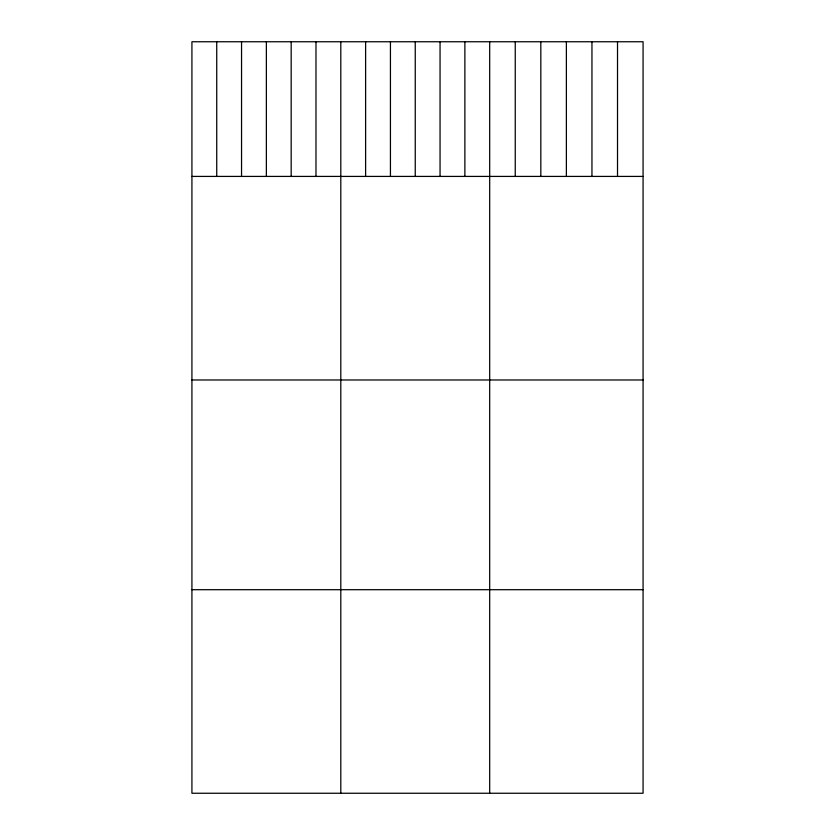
<?xml version="1.0" encoding="UTF-8"?>
<svg xmlns="http://www.w3.org/2000/svg" width="835" height="835" viewBox="0 0 835 835"><rect width="100%" height="100%" fill="white"/><g stroke="black" fill="none" stroke-linecap="round" stroke-linejoin="round"><path stroke-width="1.25" d="M643.075 176.415L643.075 793.25L191.925 793.25L191.925 41.75L643.075 41.75L643.075 176.415L191.925 176.415M191.925 379.977L643.075 379.977M191.925 589.698L643.075 589.698M617.514 41.75L617.514 176.415M591.952 41.75L591.952 176.415M566.38 41.75L566.38 176.415M540.819 41.75L540.819 176.415M515.247 41.75L515.247 176.415M489.686 41.75L489.686 793.25M464.876 41.75L464.876 176.415M440.055 41.75L440.055 176.415M415.245 41.75L415.245 176.415M390.436 41.75L390.436 176.415M365.615 41.75L365.615 176.415M340.805 41.75L340.805 793.25M315.985 41.75L315.985 176.415M291.175 41.75L291.175 176.415M266.365 41.75L266.365 176.415M241.545 41.75L241.545 176.415M216.735 41.75L216.735 176.415"/></g></svg>
